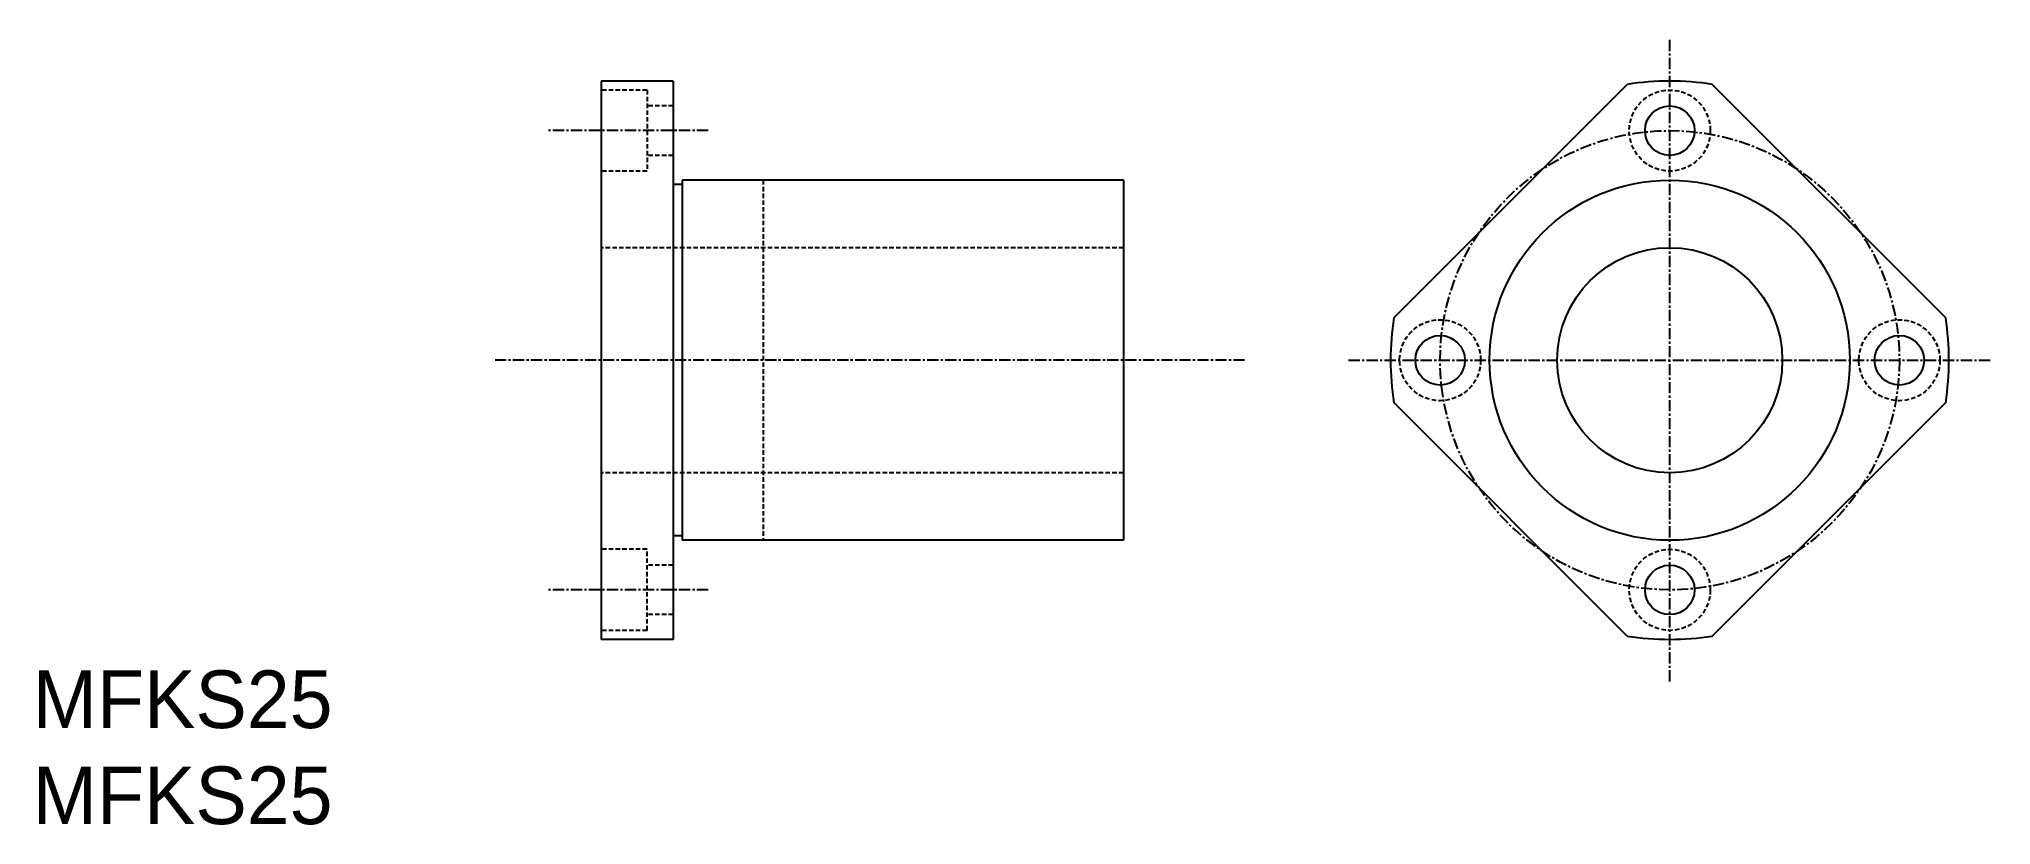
# Model space of a CAD drawing. Extents: x 11 to 227, y 10 to 97.
import ezdxf

# ---------------------------------------------------------------- set-up
doc = ezdxf.new("R2010")
doc.units = 0
doc.linetypes.add('CENTER', pattern=[2, 1.25, -0.25, 0.25, -0.25])
doc.linetypes.add('DASHED', pattern=[0.75, 0.5, -0.25])
doc.layers.get('0').update_dxf_attribs({"linetype": 'CONTINUOUS'})
doc.layers.add('CENTER', color=1, linetype='CENTER')

msp = doc.modelspace()

# ---------------------------------------------------------------- linework, layer by layer
at = {"color": 7, "linetype": 'CONTINUOUS'}
for p, q in [((73.12, 92.52), (73.12, 30.52)), ((81.12, 92.52), (73.12, 92.52)), ((81.12, 92.52), (81.12, 30.52)), ((161.15, 66.24), (187.07, 92.16)), ((222.43, 66.24), (196.5, 92.16)), ((82.12, 81.02), (81.12, 81.02)), ((131.12, 81.52), (82.12, 81.52)), ((82.12, 81.52), (82.12, 41.52)), ((131.12, 81.52), (131.12, 41.52)), ((187.07, 30.88), (161.15, 56.81)), ((196.5, 30.88), (222.43, 56.81)), ((82.12, 42.02), (81.12, 42.02)), ((131.12, 41.52), (82.12, 41.52)), ((81.12, 30.52), (73.12, 30.52))]:
    msp.add_line(p, q, dxfattribs=at)
at = {"color": 3, "linetype": 'DASHED'}
for p, q in [((78.22, 91.52), (73.12, 91.52)), ((78.22, 91.52), (78.22, 82.52)), ((81.12, 89.77), (78.22, 89.77)), ((78.22, 82.52), (73.12, 82.52)), ((81.12, 84.27), (78.22, 84.27)), ((91.12, 81.52), (91.12, 41.52)), ((131.12, 74.02), (73.12, 74.02)), ((131.12, 49.02), (73.12, 49.02)), ((78.22, 40.52), (73.12, 40.52)), ((78.22, 31.52), (78.22, 40.52)), ((81.12, 38.77), (78.22, 38.77)), ((81.12, 33.27), (78.22, 33.27)), ((78.22, 31.52), (73.12, 31.52))]:
    msp.add_line(p, q, dxfattribs=at)
for centre in [(191.79, 87.02), (166.29, 61.52), (217.29, 61.52), (191.79, 36.02)]:
    msp.add_circle(centre, 4.5, dxfattribs=at)
at = {"color": 7, "linetype": 'CONTINUOUS'}
for centre, radius in [((191.79, 87.02), 2.75), ((191.79, 61.52), 20), ((191.79, 61.52), 12.5), ((166.29, 61.52), 2.75), ((217.29, 61.52), 2.75), ((191.79, 36.02), 2.75)]:
    msp.add_circle(centre, radius, dxfattribs=at)
for start, end in [(81.2493, 98.7507), (171.2493, 188.7507), (351.2493, 8.7507), (261.2493, 278.7507)]:
    msp.add_arc((191.79, 61.52), 31, start, end, dxfattribs=at)
at = {"layer": 'CENTER', "color": 1, "linetype": 'CENTER'}
for p, q in [((191.79, 25.85), (191.79, 97.19)), ((85.01, 87.02), (67.24, 87.02)), ((144.58, 61.52), (61.36, 61.52)), ((156.12, 61.52), (227.46, 61.52)), ((85.01, 36.02), (67.24, 36.02))]:
    msp.add_line(p, q, dxfattribs=at)
msp.add_circle((191.79, 61.52), 25.5, dxfattribs=at)

# ---------------------------------------------------------------- texts
at = {"color": 7, "linetype": 'CONTINUOUS'}
for p in [(10, 20.67), (10, 10)]:
    msp.add_text('MFKS25', height=6.4, dxfattribs=at).set_placement(p)

doc.saveas('drawing.dxf')
